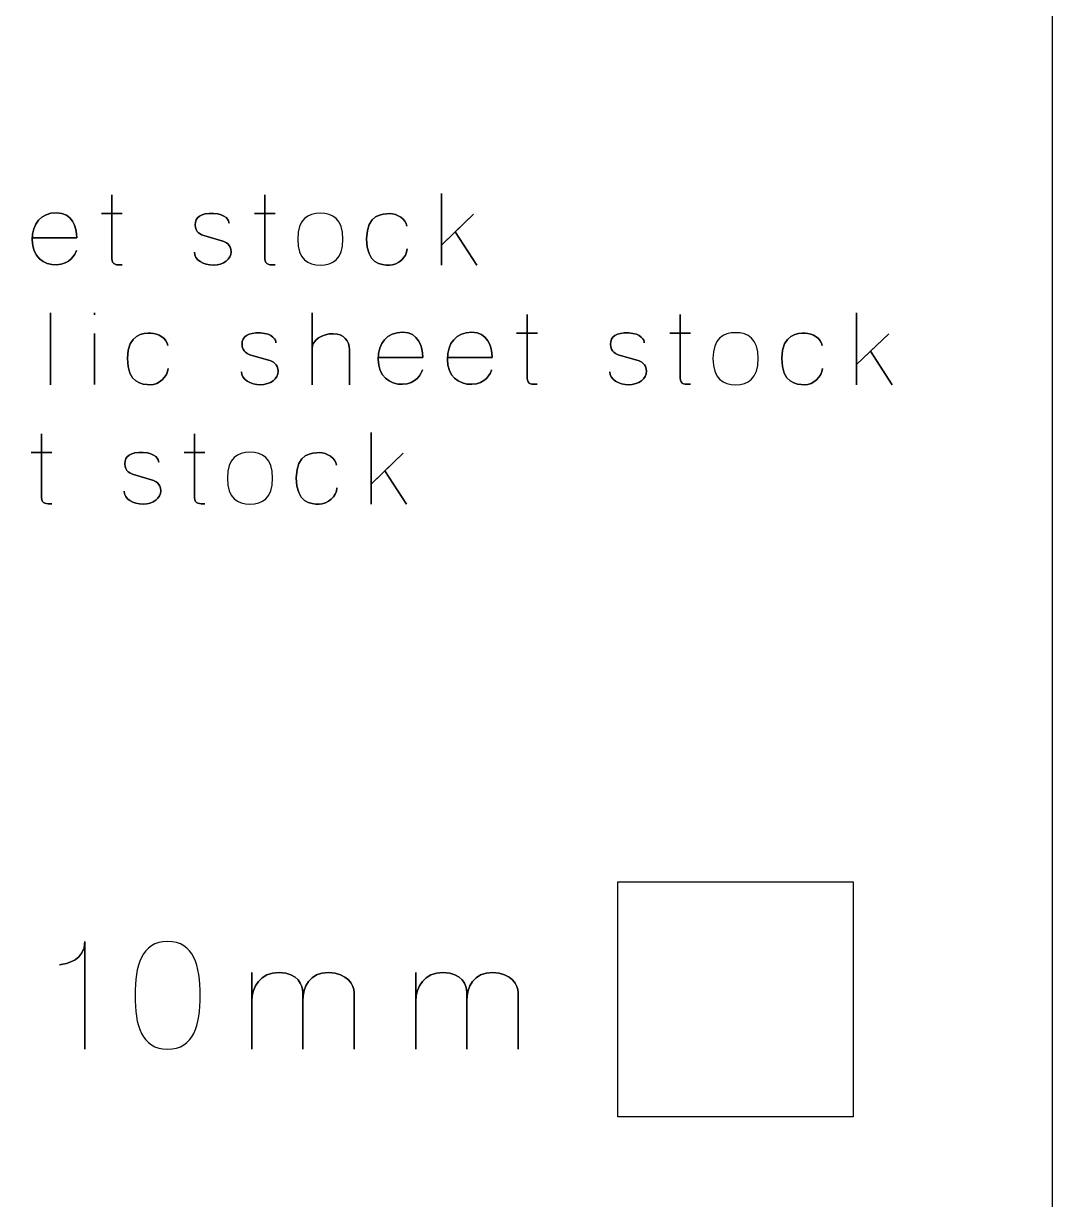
# Model space of a CAD drawing. Extents: x -439 to 785, y -667 to -15.
# Drawn here: x 741.27 to 785, y -522.86 to -472.86 of the extents above; entities that cross this region are included whole.
import ezdxf

# ---------------------------------------------------------------- set-up
doc = ezdxf.new("R2010")
doc.units = 0
doc.header["$MEASUREMENT"] = 0
doc.layers.add('LAYER_1', color=7, linetype='CONTINUOUS')

# ---------------------------------------------------------------- blocks, each defined once
blk = doc.blocks.new('BLOCK_2')
at = {"layer": 'LAYER_1', "color": 250}
blk.add_open_spline([(785, -570), (785, -578.284), (778.285, -585), (770.001, -585), (770.001, -585), (30.001, -585), (30.001, -585), (21.716, -585), (15.001, -578.284), (15.001, -570), (15.001, -570), (15.001, -30), (15.001, -30), (15.001, -21.716), (21.716, -15), (30.001, -15), (30.001, -15), (770.001, -15), (770.001, -15), (778.285, -15), (785, -21.716), (785, -30), (785, -30), (785, -570), (785, -570)], degree=3, knots=[0, 0, 0, 0, 1, 1, 1, 2, 2, 2, 3, 3, 3, 4, 4, 4, 5, 5, 5, 6, 6, 6, 7, 7, 7, 8, 8, 8, 8], dxfattribs=at)
blk = doc.blocks.new('BLOCK_5')
at = {"layer": 'LAYER_1', "color": 30}
for points, knots in [([(743.878, -516.467), (743.878, -516.467), (743.878, -511.887), (743.878, -511.887), (743.878, -512.668), (743.122, -512.852), (742.798, -512.878), (743.122, -512.852), (743.878, -512.668), (743.878, -511.887), (743.878, -511.887), (743.878, -516.467), (743.878, -516.467)], [0, 0, 0, 0, 1, 1, 1, 2, 2, 2, 3, 3, 3, 4, 4, 4, 4]), ([(746.011, -514.18), (746.011, -512.922), (746.278, -511.893), (747.396, -511.893), (748.513, -511.893), (748.78, -512.922), (748.78, -514.18), (748.78, -515.444), (748.513, -516.467), (747.396, -516.467), (746.278, -516.467), (746.011, -515.444), (746.011, -514.18)], [0, 0, 0, 0, 1, 1, 1, 2, 2, 2, 3, 3, 3, 4, 4, 4, 4]), ([(746.011, -514.18), (746.011, -512.922), (746.278, -511.893), (747.396, -511.893), (748.513, -511.893), (748.78, -512.922), (748.78, -514.18), (748.78, -515.444), (748.513, -516.467), (747.396, -516.467), (746.278, -516.467), (746.011, -515.444), (746.011, -514.18)], [0, 0, 0, 0, 1, 1, 1, 2, 2, 2, 3, 3, 3, 4, 4, 4, 4]), ([(753.136, -514.053), (753.136, -513.761), (752.946, -513.214), (752.139, -513.208), (751.332, -513.202), (750.97, -513.83), (750.97, -514.415), (750.97, -513.83), (751.332, -513.202), (752.139, -513.208), (752.946, -513.214), (753.136, -513.761), (753.136, -514.053), (753.136, -514.345), (753.136, -516.467), (753.136, -516.467), (753.136, -516.467), (753.136, -514.345), (753.136, -514.053)], [0, 0, 0, 0, 1, 1, 1, 2, 2, 2, 3, 3, 3, 4, 4, 4, 5, 5, 5, 6, 6, 6, 6]), ([(750.97, -513.208), (750.97, -513.208), (750.97, -516.467), (750.97, -516.467), (750.97, -516.467), (750.97, -513.208), (750.97, -513.208)], [0, 0, 0, 0, 1, 1, 1, 2, 2, 2, 2]), ([(755.321, -514.053), (755.321, -513.761), (755.042, -513.214), (754.235, -513.208), (753.429, -513.202), (753.136, -513.83), (753.136, -514.415), (753.136, -513.83), (753.429, -513.202), (754.235, -513.208), (755.042, -513.214), (755.321, -513.761), (755.321, -514.053), (755.321, -514.345), (755.321, -516.467), (755.321, -516.467), (755.321, -516.467), (755.321, -514.345), (755.321, -514.053)], [0, 0, 0, 0, 1, 1, 1, 2, 2, 2, 3, 3, 3, 4, 4, 4, 5, 5, 5, 6, 6, 6, 6]), ([(760.109, -514.053), (760.109, -513.761), (759.918, -513.214), (759.111, -513.208), (758.304, -513.202), (757.942, -513.83), (757.942, -514.415), (757.942, -513.83), (758.304, -513.202), (759.111, -513.208), (759.918, -513.214), (760.109, -513.761), (760.109, -514.053), (760.109, -514.345), (760.109, -516.467), (760.109, -516.467), (760.109, -516.467), (760.109, -514.345), (760.109, -514.053)], [0, 0, 0, 0, 1, 1, 1, 2, 2, 2, 3, 3, 3, 4, 4, 4, 5, 5, 5, 6, 6, 6, 6]), ([(757.942, -513.208), (757.942, -513.208), (757.942, -516.467), (757.942, -516.467), (757.942, -516.467), (757.942, -513.208), (757.942, -513.208)], [0, 0, 0, 0, 1, 1, 1, 2, 2, 2, 2]), ([(762.294, -514.053), (762.294, -513.761), (762.014, -513.214), (761.207, -513.208), (760.401, -513.202), (760.109, -513.83), (760.109, -514.415), (760.109, -513.83), (760.401, -513.202), (761.207, -513.208), (762.014, -513.214), (762.294, -513.761), (762.294, -514.053), (762.294, -514.345), (762.294, -516.467), (762.294, -516.467), (762.294, -516.467), (762.294, -514.345), (762.294, -514.053)], [0, 0, 0, 0, 1, 1, 1, 2, 2, 2, 3, 3, 3, 4, 4, 4, 5, 5, 5, 6, 6, 6, 6])]:
    blk.add_open_spline(points, degree=3, knots=knots, dxfattribs=at)
blk = doc.blocks.new('BLOCK_6')
at = {"layer": 'LAYER_1', "color": 213}
for points, knots in [([(745.457, -483.119), (745.249, -483.132), (745.025, -483.14), (745.025, -482.857), (745.025, -482.569), (745.025, -480.149), (745.025, -480.149), (745.025, -480.149), (745.025, -482.569), (745.025, -482.857), (745.025, -483.14), (745.249, -483.132), (745.457, -483.119)], [0, 0, 0, 0, 1, 1, 1, 2, 2, 2, 3, 3, 3, 4, 4, 4, 4]), ([(751.963, -483.119), (751.756, -483.132), (751.532, -483.14), (751.532, -482.857), (751.532, -482.569), (751.532, -480.149), (751.532, -480.149), (751.532, -480.149), (751.532, -482.569), (751.532, -482.857), (751.532, -483.14), (751.756, -483.132), (751.963, -483.119)], [0, 0, 0, 0, 1, 1, 1, 2, 2, 2, 3, 3, 3, 4, 4, 4, 4]), ([(759.029, -483.14), (759.029, -483.14), (759.029, -482.285), (759.029, -482.285), (759.029, -482.285), (759.613, -481.719), (759.613, -481.719), (759.613, -481.719), (760.535, -483.14), (760.535, -483.14), (760.535, -483.14), (759.613, -481.719), (759.613, -481.719), (759.613, -481.719), (760.391, -480.97), (760.391, -480.97), (760.391, -480.97), (759.029, -482.285), (759.029, -482.285), (759.029, -482.285), (759.029, -480.09), (759.029, -480.09), (759.029, -480.09), (759.029, -483.14), (759.029, -483.14)], [0, 0, 0, 0, 1, 1, 1, 2, 2, 2, 3, 3, 3, 4, 4, 4, 5, 5, 5, 6, 6, 6, 7, 7, 7, 8, 8, 8, 8]), ([(741.643, -481.981), (741.643, -481.981), (743.534, -481.981), (743.534, -481.981), (743.534, -481.511), (743.348, -480.911), (742.675, -480.911), (742.007, -480.911), (741.639, -481.367), (741.639, -482.065), (741.639, -482.768), (742.112, -483.14), (742.675, -483.123), (743.242, -483.106), (743.487, -482.666), (743.517, -482.51), (743.487, -482.666), (743.242, -483.106), (742.675, -483.123), (742.112, -483.14), (741.639, -482.768), (741.639, -482.065), (741.639, -481.367), (742.007, -480.911), (742.675, -480.911), (743.348, -480.911), (743.534, -481.511), (743.534, -481.981), (743.534, -481.981), (741.643, -481.981), (741.643, -481.981)], [0, 0, 0, 0, 1, 1, 1, 2, 2, 2, 3, 3, 3, 4, 4, 4, 5, 5, 5, 6, 6, 6, 7, 7, 7, 8, 8, 8, 9, 9, 9, 10, 10, 10, 10]), ([(750.007, -481.359), (750.016, -481.253), (749.876, -480.957), (749.343, -480.936), (748.809, -480.923), (748.564, -481.092), (748.564, -481.418), (748.564, -481.748), (748.839, -481.85), (748.941, -481.879), (748.941, -481.879), (749.74, -482.116), (749.74, -482.116), (749.846, -482.142), (750.1, -482.256), (750.1, -482.569), (750.1, -482.882), (749.766, -483.14), (749.343, -483.14), (748.92, -483.14), (748.534, -482.916), (748.534, -482.586), (748.534, -482.916), (748.92, -483.14), (749.343, -483.14), (749.766, -483.14), (750.1, -482.882), (750.1, -482.569), (750.1, -482.256), (749.846, -482.142), (749.74, -482.116), (749.74, -482.116), (748.941, -481.879), (748.941, -481.879), (748.839, -481.85), (748.564, -481.748), (748.564, -481.418), (748.564, -481.092), (748.809, -480.923), (749.343, -480.936), (749.876, -480.957), (750.016, -481.253), (750.007, -481.359)], [0, 0, 0, 0, 1, 1, 1, 2, 2, 2, 3, 3, 3, 4, 4, 4, 5, 5, 5, 6, 6, 6, 7, 7, 7, 8, 8, 8, 9, 9, 9, 10, 10, 10, 11, 11, 11, 12, 12, 12, 13, 13, 13, 14, 14, 14, 14]), ([(752.925, -482.032), (752.925, -481.177), (753.36, -480.927), (753.885, -480.927), (754.414, -480.927), (754.845, -481.177), (754.845, -482.032), (754.845, -482.891), (754.414, -483.14), (753.885, -483.14), (753.36, -483.14), (752.925, -482.891), (752.925, -482.032)], [0, 0, 0, 0, 1, 1, 1, 2, 2, 2, 3, 3, 3, 4, 4, 4, 4]), ([(752.925, -482.032), (752.925, -481.177), (753.36, -480.927), (753.885, -480.927), (754.414, -480.927), (754.845, -481.177), (754.845, -482.032), (754.845, -482.891), (754.414, -483.14), (753.885, -483.14), (753.36, -483.14), (752.925, -482.891), (752.925, -482.032)], [0, 0, 0, 0, 1, 1, 1, 2, 2, 2, 3, 3, 3, 4, 4, 4, 4]), ([(744.581, -480.948), (744.581, -480.948), (745.465, -480.948), (745.465, -480.948), (745.465, -480.948), (744.581, -480.948), (744.581, -480.948)], [0, 0, 0, 0, 1, 1, 1, 2, 2, 2, 2]), ([(751.087, -480.948), (751.087, -480.948), (751.971, -480.948), (751.971, -480.948), (751.971, -480.948), (751.087, -480.948), (751.087, -480.948)], [0, 0, 0, 0, 1, 1, 1, 2, 2, 2, 2]), ([(756.823, -483.14), (756.467, -483.14), (755.854, -483.081), (755.854, -482.019), (755.854, -480.961), (756.54, -480.948), (756.84, -480.948), (757.14, -480.948), (757.538, -481.181), (757.563, -481.478), (757.538, -481.181), (757.14, -480.948), (756.84, -480.948), (756.54, -480.948), (755.854, -480.961), (755.854, -482.019), (755.854, -483.081), (756.467, -483.14), (756.823, -483.14), (757.182, -483.14), (757.563, -482.806), (757.576, -482.45), (757.563, -482.806), (757.182, -483.14), (756.823, -483.14)], [0, 0, 0, 0, 1, 1, 1, 2, 2, 2, 3, 3, 3, 4, 4, 4, 5, 5, 5, 6, 6, 6, 7, 7, 7, 8, 8, 8, 8])]:
    blk.add_open_spline(points, degree=3, knots=knots, dxfattribs=at)
at = {"layer": 'LAYER_1', "color": 83}
for points, knots in [([(742.413, -488.22), (742.413, -488.22), (742.413, -485.17), (742.413, -485.17), (742.413, -485.17), (742.413, -488.22), (742.413, -488.22)], [0, 0, 0, 0, 1, 1, 1, 2, 2, 2, 2]), ([(744.284, -485.242), (744.284, -485.242), (744.284, -485.166), (744.284, -485.166), (744.284, -485.166), (744.284, -485.242), (744.284, -485.242)], [0, 0, 0, 0, 1, 1, 1, 2, 2, 2, 2]), ([(753.538, -488.22), (753.538, -488.22), (753.538, -485.17), (753.538, -485.17), (753.538, -485.17), (753.538, -488.22), (753.538, -488.22)], [0, 0, 0, 0, 1, 1, 1, 2, 2, 2, 2]), ([(763.105, -488.199), (762.898, -488.212), (762.674, -488.22), (762.674, -487.937), (762.674, -487.649), (762.674, -485.229), (762.674, -485.229), (762.674, -485.229), (762.674, -487.649), (762.674, -487.937), (762.674, -488.22), (762.898, -488.212), (763.105, -488.199)], [0, 0, 0, 0, 1, 1, 1, 2, 2, 2, 3, 3, 3, 4, 4, 4, 4]), ([(769.612, -488.199), (769.404, -488.212), (769.18, -488.22), (769.18, -487.937), (769.18, -487.649), (769.18, -485.229), (769.18, -485.229), (769.18, -485.229), (769.18, -487.649), (769.18, -487.937), (769.18, -488.22), (769.404, -488.212), (769.612, -488.199)], [0, 0, 0, 0, 1, 1, 1, 2, 2, 2, 3, 3, 3, 4, 4, 4, 4]), ([(776.677, -488.22), (776.677, -488.22), (776.677, -487.366), (776.677, -487.366), (776.677, -487.366), (777.261, -486.799), (777.261, -486.799), (777.261, -486.799), (778.184, -488.22), (778.184, -488.22), (778.184, -488.22), (777.261, -486.799), (777.261, -486.799), (777.261, -486.799), (778.04, -486.05), (778.04, -486.05), (778.04, -486.05), (776.677, -487.366), (776.677, -487.366), (776.677, -487.366), (776.677, -485.17), (776.677, -485.17), (776.677, -485.17), (776.677, -488.22), (776.677, -488.22)], [0, 0, 0, 0, 1, 1, 1, 2, 2, 2, 3, 3, 3, 4, 4, 4, 5, 5, 5, 6, 6, 6, 7, 7, 7, 8, 8, 8, 8]), ([(744.284, -488.216), (744.284, -488.216), (744.284, -486.046), (744.284, -486.046), (744.284, -486.046), (744.284, -488.224), (744.284, -488.216)], [0, 0, 0, 0, 1, 1, 1, 2, 2, 2, 2]), ([(746.663, -488.22), (746.308, -488.22), (745.694, -488.161), (745.694, -487.099), (745.694, -486.041), (746.379, -486.029), (746.68, -486.029), (746.98, -486.029), (747.378, -486.261), (747.403, -486.558), (747.378, -486.261), (746.98, -486.029), (746.68, -486.029), (746.379, -486.029), (745.694, -486.041), (745.694, -487.099), (745.694, -488.161), (746.308, -488.22), (746.663, -488.22), (747.022, -488.22), (747.403, -487.886), (747.416, -487.531), (747.403, -487.886), (747.022, -488.22), (746.663, -488.22)], [0, 0, 0, 0, 1, 1, 1, 2, 2, 2, 3, 3, 3, 4, 4, 4, 5, 5, 5, 6, 6, 6, 7, 7, 7, 8, 8, 8, 8]), ([(751.337, -486.016), (750.803, -486.003), (750.558, -486.173), (750.558, -486.498), (750.558, -486.829), (750.833, -486.93), (750.935, -486.959), (750.935, -486.959), (751.734, -487.196), (751.734, -487.196), (751.84, -487.222), (752.094, -487.336), (752.094, -487.649), (752.094, -487.962), (751.76, -488.22), (751.337, -488.22), (750.914, -488.22), (750.529, -487.996), (750.529, -487.666), (750.529, -487.996), (750.914, -488.22), (751.337, -488.22), (751.76, -488.22), (752.094, -487.962), (752.094, -487.649), (752.094, -487.336), (751.84, -487.222), (751.734, -487.196), (751.734, -487.196), (750.935, -486.959), (750.935, -486.959), (750.833, -486.93), (750.558, -486.829), (750.558, -486.498), (750.558, -486.173), (750.803, -486.003), (751.337, -486.016), (751.87, -486.037), (752.009, -486.333), (752.001, -486.439), (752.009, -486.333), (751.87, -486.037), (751.337, -486.016)], [0, 0, 0, 0, 1, 1, 1, 2, 2, 2, 3, 3, 3, 4, 4, 4, 5, 5, 5, 6, 6, 6, 7, 7, 7, 8, 8, 8, 9, 9, 9, 10, 10, 10, 11, 11, 11, 12, 12, 12, 13, 13, 13, 14, 14, 14, 14]), ([(755.12, -488.22), (755.12, -488.22), (755.12, -487.12), (755.12, -486.735), (755.12, -486.35), (754.888, -486.058), (754.435, -486.05), (753.974, -486.041), (753.538, -486.321), (753.538, -486.689), (753.538, -486.321), (753.974, -486.041), (754.435, -486.05), (754.888, -486.058), (755.12, -486.35), (755.12, -486.735), (755.12, -487.12), (755.12, -488.22), (755.12, -488.22)], [0, 0, 0, 0, 1, 1, 1, 2, 2, 2, 3, 3, 3, 4, 4, 4, 5, 5, 5, 6, 6, 6, 6]), ([(758.241, -487.061), (758.241, -486.591), (758.054, -485.991), (757.382, -485.991), (756.713, -485.991), (756.345, -486.447), (756.345, -487.145), (756.345, -487.848), (756.819, -488.22), (757.382, -488.203), (757.949, -488.187), (758.194, -487.746), (758.223, -487.59), (758.194, -487.746), (757.949, -488.187), (757.382, -488.203), (756.819, -488.22), (756.345, -487.848), (756.345, -487.145), (756.345, -486.447), (756.713, -485.991), (757.382, -485.991), (758.054, -485.991), (758.241, -486.591), (758.241, -487.061), (758.241, -487.061), (756.349, -487.061), (756.349, -487.061), (756.349, -487.061), (758.241, -487.061), (758.241, -487.061)], [0, 0, 0, 0, 1, 1, 1, 2, 2, 2, 3, 3, 3, 4, 4, 4, 5, 5, 5, 6, 6, 6, 7, 7, 7, 8, 8, 8, 9, 9, 9, 10, 10, 10, 10]), ([(761.183, -487.061), (761.183, -486.591), (760.996, -485.991), (760.324, -485.991), (759.655, -485.991), (759.287, -486.447), (759.287, -487.145), (759.287, -487.848), (759.761, -488.22), (760.324, -488.203), (760.891, -488.187), (761.136, -487.746), (761.166, -487.59), (761.136, -487.746), (760.891, -488.187), (760.324, -488.203), (759.761, -488.22), (759.287, -487.848), (759.287, -487.145), (759.287, -486.447), (759.655, -485.991), (760.324, -485.991), (760.996, -485.991), (761.183, -486.591), (761.183, -487.061), (761.183, -487.061), (759.291, -487.061), (759.291, -487.061), (759.291, -487.061), (761.183, -487.061), (761.183, -487.061)], [0, 0, 0, 0, 1, 1, 1, 2, 2, 2, 3, 3, 3, 4, 4, 4, 5, 5, 5, 6, 6, 6, 7, 7, 7, 8, 8, 8, 9, 9, 9, 10, 10, 10, 10]), ([(762.229, -486.029), (762.229, -486.029), (763.113, -486.029), (763.113, -486.029), (763.113, -486.029), (762.229, -486.029), (762.229, -486.029)], [0, 0, 0, 0, 1, 1, 1, 2, 2, 2, 2]), ([(766.991, -486.016), (766.458, -486.003), (766.213, -486.173), (766.213, -486.498), (766.213, -486.829), (766.488, -486.93), (766.59, -486.959), (766.59, -486.959), (767.389, -487.196), (767.389, -487.196), (767.495, -487.222), (767.748, -487.336), (767.748, -487.649), (767.748, -487.962), (767.414, -488.22), (766.991, -488.22), (766.568, -488.22), (766.183, -487.996), (766.183, -487.666), (766.183, -487.996), (766.568, -488.22), (766.991, -488.22), (767.414, -488.22), (767.748, -487.962), (767.748, -487.649), (767.748, -487.336), (767.495, -487.222), (767.389, -487.196), (767.389, -487.196), (766.59, -486.959), (766.59, -486.959), (766.488, -486.93), (766.213, -486.829), (766.213, -486.498), (766.213, -486.173), (766.458, -486.003), (766.991, -486.016), (767.525, -486.037), (767.664, -486.333), (767.655, -486.439), (767.664, -486.333), (767.525, -486.037), (766.991, -486.016)], [0, 0, 0, 0, 1, 1, 1, 2, 2, 2, 3, 3, 3, 4, 4, 4, 5, 5, 5, 6, 6, 6, 7, 7, 7, 8, 8, 8, 9, 9, 9, 10, 10, 10, 11, 11, 11, 12, 12, 12, 13, 13, 13, 14, 14, 14, 14]), ([(768.736, -486.029), (768.736, -486.029), (769.62, -486.029), (769.62, -486.029), (769.62, -486.029), (768.736, -486.029), (768.736, -486.029)], [0, 0, 0, 0, 1, 1, 1, 2, 2, 2, 2]), ([(770.573, -487.112), (770.573, -486.257), (771.009, -486.008), (771.533, -486.008), (772.062, -486.008), (772.494, -486.257), (772.494, -487.112), (772.494, -487.971), (772.062, -488.22), (771.533, -488.22), (771.009, -488.22), (770.573, -487.971), (770.573, -487.112)], [0, 0, 0, 0, 1, 1, 1, 2, 2, 2, 3, 3, 3, 4, 4, 4, 4]), ([(770.573, -487.112), (770.573, -486.257), (771.009, -486.008), (771.533, -486.008), (772.062, -486.008), (772.494, -486.257), (772.494, -487.112), (772.494, -487.971), (772.062, -488.22), (771.533, -488.22), (771.009, -488.22), (770.573, -487.971), (770.573, -487.112)], [0, 0, 0, 0, 1, 1, 1, 2, 2, 2, 3, 3, 3, 4, 4, 4, 4]), ([(774.471, -488.22), (774.116, -488.22), (773.502, -488.161), (773.502, -487.099), (773.502, -486.041), (774.188, -486.029), (774.488, -486.029), (774.789, -486.029), (775.186, -486.261), (775.212, -486.558), (775.186, -486.261), (774.789, -486.029), (774.488, -486.029), (774.188, -486.029), (773.502, -486.041), (773.502, -487.099), (773.502, -488.161), (774.116, -488.22), (774.471, -488.22), (774.831, -488.22), (775.212, -487.886), (775.224, -487.531), (775.212, -487.886), (774.831, -488.22), (774.471, -488.22)], [0, 0, 0, 0, 1, 1, 1, 2, 2, 2, 3, 3, 3, 4, 4, 4, 5, 5, 5, 6, 6, 6, 7, 7, 7, 8, 8, 8, 8])]:
    blk.add_open_spline(points, degree=3, knots=knots, dxfattribs=at)
at = {"layer": 'LAYER_1', "color": 250}
for points, knots in [([(742.468, -493.279), (742.261, -493.292), (742.036, -493.3), (742.036, -493.017), (742.036, -492.729), (742.036, -490.309), (742.036, -490.309), (742.036, -490.309), (742.036, -492.729), (742.036, -493.017), (742.036, -493.3), (742.261, -493.292), (742.468, -493.279)], [0, 0, 0, 0, 1, 1, 1, 2, 2, 2, 3, 3, 3, 4, 4, 4, 4]), ([(748.974, -493.279), (748.767, -493.292), (748.543, -493.3), (748.543, -493.017), (748.543, -492.729), (748.543, -490.309), (748.543, -490.309), (748.543, -490.309), (748.543, -492.729), (748.543, -493.017), (748.543, -493.3), (748.767, -493.292), (748.974, -493.279)], [0, 0, 0, 0, 1, 1, 1, 2, 2, 2, 3, 3, 3, 4, 4, 4, 4]), ([(756.04, -493.3), (756.04, -493.3), (756.04, -492.445), (756.04, -492.445), (756.04, -492.445), (756.624, -491.878), (756.624, -491.878), (756.624, -491.878), (757.546, -493.3), (757.546, -493.3), (757.546, -493.3), (756.624, -491.878), (756.624, -491.878), (756.624, -491.878), (757.403, -491.13), (757.403, -491.13), (757.403, -491.13), (756.04, -492.445), (756.04, -492.445), (756.04, -492.445), (756.04, -490.249), (756.04, -490.249), (756.04, -490.249), (756.04, -493.3), (756.04, -493.3)], [0, 0, 0, 0, 1, 1, 1, 2, 2, 2, 3, 3, 3, 4, 4, 4, 5, 5, 5, 6, 6, 6, 7, 7, 7, 8, 8, 8, 8]), ([(741.592, -491.108), (741.592, -491.108), (742.476, -491.108), (742.476, -491.108), (742.476, -491.108), (741.592, -491.108), (741.592, -491.108)], [0, 0, 0, 0, 1, 1, 1, 2, 2, 2, 2]), ([(747.018, -491.519), (747.027, -491.413), (746.887, -491.117), (746.354, -491.096), (745.821, -491.083), (745.576, -491.252), (745.576, -491.578), (745.576, -491.908), (745.85, -492.01), (745.952, -492.039), (745.952, -492.039), (746.752, -492.276), (746.752, -492.276), (746.857, -492.302), (747.111, -492.416), (747.111, -492.729), (747.111, -493.042), (746.777, -493.3), (746.354, -493.3), (745.931, -493.3), (745.546, -493.076), (745.546, -492.746), (745.546, -493.076), (745.931, -493.3), (746.354, -493.3), (746.777, -493.3), (747.111, -493.042), (747.111, -492.729), (747.111, -492.416), (746.857, -492.302), (746.752, -492.276), (746.752, -492.276), (745.952, -492.039), (745.952, -492.039), (745.85, -492.01), (745.576, -491.908), (745.576, -491.578), (745.576, -491.252), (745.821, -491.083), (746.354, -491.096), (746.887, -491.117), (747.027, -491.413), (747.018, -491.519)], [0, 0, 0, 0, 1, 1, 1, 2, 2, 2, 3, 3, 3, 4, 4, 4, 5, 5, 5, 6, 6, 6, 7, 7, 7, 8, 8, 8, 9, 9, 9, 10, 10, 10, 11, 11, 11, 12, 12, 12, 13, 13, 13, 14, 14, 14, 14]), ([(748.099, -491.108), (748.099, -491.108), (748.983, -491.108), (748.983, -491.108), (748.983, -491.108), (748.099, -491.108), (748.099, -491.108)], [0, 0, 0, 0, 1, 1, 1, 2, 2, 2, 2]), ([(749.936, -492.191), (749.936, -491.337), (750.372, -491.087), (750.896, -491.087), (751.425, -491.087), (751.857, -491.337), (751.857, -492.191), (751.857, -493.05), (751.425, -493.3), (750.896, -493.3), (750.372, -493.3), (749.936, -493.05), (749.936, -492.191)], [0, 0, 0, 0, 1, 1, 1, 2, 2, 2, 3, 3, 3, 4, 4, 4, 4]), ([(749.936, -492.191), (749.936, -491.337), (750.372, -491.087), (750.896, -491.087), (751.425, -491.087), (751.857, -491.337), (751.857, -492.191), (751.857, -493.05), (751.425, -493.3), (750.896, -493.3), (750.372, -493.3), (749.936, -493.05), (749.936, -492.191)], [0, 0, 0, 0, 1, 1, 1, 2, 2, 2, 3, 3, 3, 4, 4, 4, 4]), ([(754.588, -492.61), (754.574, -492.966), (754.194, -493.3), (753.834, -493.3), (753.479, -493.3), (752.865, -493.241), (752.865, -492.179), (752.865, -491.121), (753.551, -491.108), (753.851, -491.108), (754.151, -491.108), (754.549, -491.341), (754.574, -491.637), (754.549, -491.341), (754.151, -491.108), (753.851, -491.108), (753.551, -491.108), (752.865, -491.121), (752.865, -492.179), (752.865, -493.241), (753.479, -493.3), (753.834, -493.3), (754.194, -493.3), (754.574, -492.966), (754.588, -492.61)], [0, 0, 0, 0, 1, 1, 1, 2, 2, 2, 3, 3, 3, 4, 4, 4, 5, 5, 5, 6, 6, 6, 7, 7, 7, 8, 8, 8, 8])]:
    blk.add_open_spline(points, degree=3, knots=knots, dxfattribs=at)

msp = doc.modelspace()

# ---------------------------------------------------------------- linework, layer by layer
at = {"layer": 'LAYER_1', "color": 30}
msp.add_lwpolyline([(776.525, -519.35), (766.525, -519.35), (766.525, -509.35), (776.525, -509.35), (776.525, -519.35)], dxfattribs=at)

# ---------------------------------------------------------------- block references
at = {"layer": 'LAYER_1'}
for name in ['BLOCK_2', 'BLOCK_6', 'BLOCK_5']:
    msp.add_blockref(name, (0, 0), dxfattribs=at)

doc.saveas('drawing.dxf')
